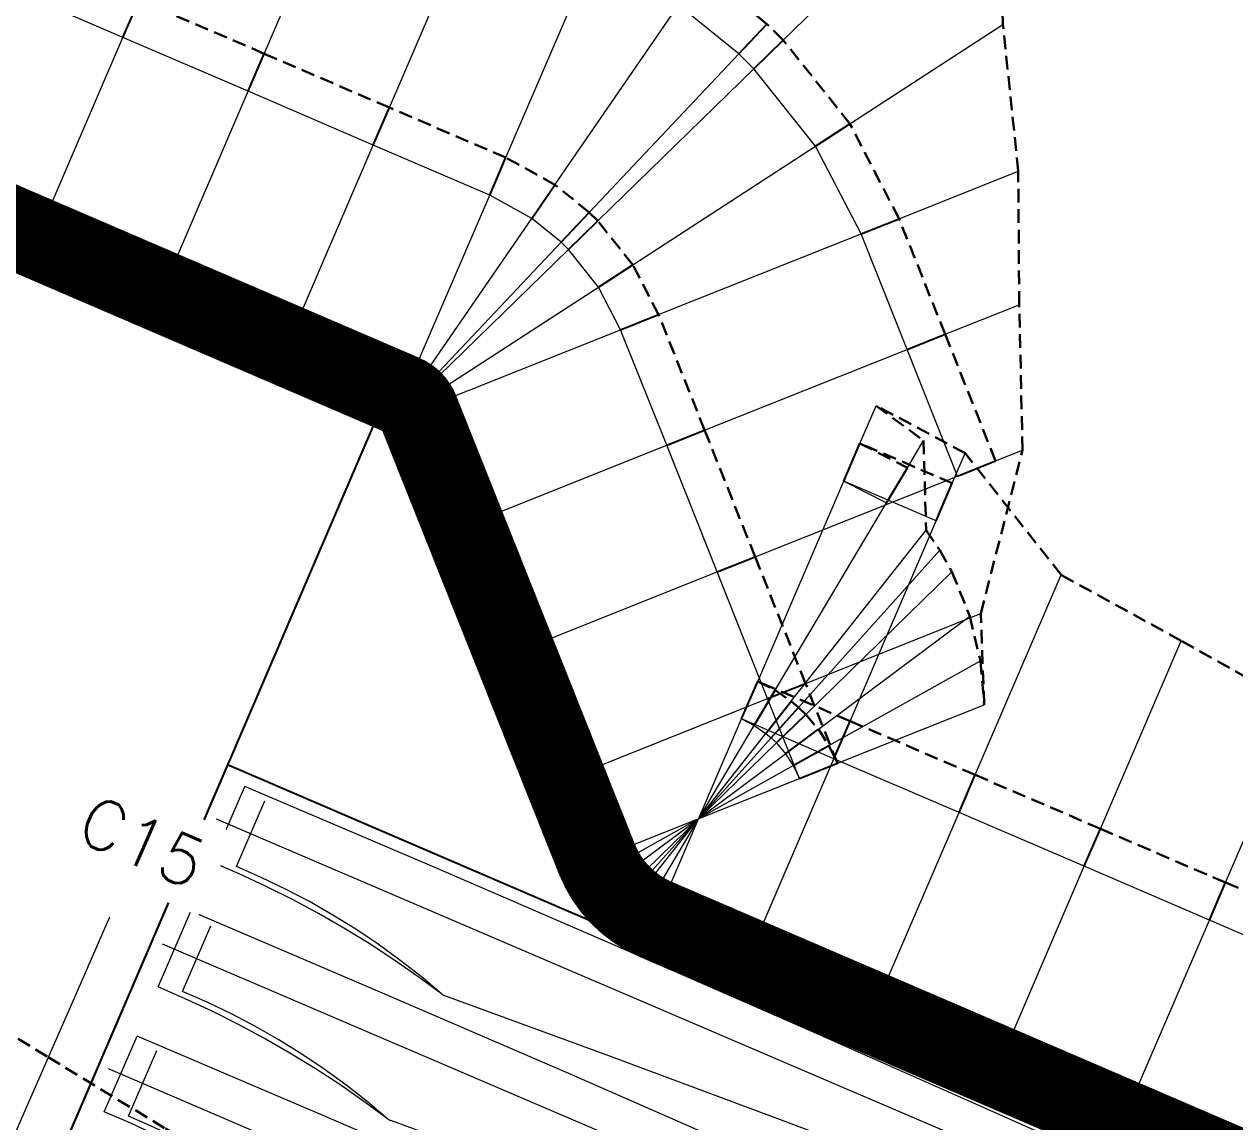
# Model space of a CAD drawing. Header units: metres. Extents: x 544752 to 548977, y 1840603 to 1844608.
# Drawn here: x 546599.07 to 546643.49, y 1843014.11 to 1843054.37 of the extents above; entities that cross this region are included whole.
import ezdxf

# ---------------------------------------------------------------- set-up
doc = ezdxf.new("R2010")
doc.units = ezdxf.units.M
doc.header["$MEASUREMENT"] = 0
for name, pattern in [('ACAD_ISO02W100', [15, 12, -3]), ('Anordnung Grundriss$0$GESTRICHELT', [0.75, 0.5, -0.25]), ('HIDDEN', [0.375, 0.25, -0.125])]:
    doc.linetypes.add(name, pattern=pattern)
doc.layers.add('C-ROAD', color=7, linetype='Continuous')
for name, color, linetype, lineweight in [('C-ROAD-CORR', 5, 'Continuous', 0), ('C-ROAD-LINK', 150, 'Continuous', 0), ('C-ROAD-SAMP', 150, 'HIDDEN', 0), ('C-ROAD-SAMP-TEXT', 11, 'Continuous', 0), ('C-ROAD-STAN', 11, 'Continuous', 0), ('C-TOPO-FEAT', 94, 'Continuous', 5), ('Line5', 5, 'Continuous', 13), ('Line7', 7, 'Continuous', 20), ('Đường', 5, 'ACAD_ISO02W100', 5)]:
    doc.layers.add(name, color=color, linetype=linetype, lineweight=lineweight)

# ---------------------------------------------------------------- blocks, each defined once
blk = doc.blocks.new('TB')
at = {"layer": 'Defpoints', "color": 5, "linetype": 'Anordnung Grundriss$0$GESTRICHELT', "lineweight": 5, "ltscale": 0.2}
blk.add_circle((-0.405, 0), 105.728, dxfattribs=at)
blk = doc.blocks.new('FREFEWRFERWF')
at = {"layer": 'Line5', "color": 5}
for p, q in [((-1.669, -0.553), (-3.35, 70.468)), ((-12.755, -0.815), (-14.436, 70.206)), ((-7.212, -0.684), (-8.893, 70.337)), ((-14.245, 0.572), (-11.332, 0.641)), ((-8.702, 0.703), (-5.789, 0.772)), ((-3.159, 0.835), (-0.246, 0.904)), ((-3.362, -0.079), (0, 0)), ((-14.448, -0.342), (-11.086, -0.262)), ((-8.905, -0.211), (-5.543, -0.131))]:
    blk.add_line(p, q, dxfattribs=at)
at = {"layer": 'Line5', "color": 5, "flags": 128}
for points in [[(-13.976, 69.593), (-13.511, 61.838), (-13.083, 54.081), (-12.69, 46.322), (-12.333, 38.561), (-12.012, 30.799), (-11.726, 23.035), (-11.477, 15.27), (-11.264, 7.505), (-11.086, -0.262)], [(-8.433, 69.724), (-7.968, 61.969), (-7.54, 54.212), (-7.147, 46.453), (-6.79, 38.692), (-6.469, 30.93), (-6.183, 23.167), (-5.934, 15.402), (-5.721, 7.636), (-5.543, -0.131)], [(-2.89, 69.855), (-2.425, 62.1), (-1.997, 54.343), (-1.604, 46.584), (-1.247, 38.824), (-0.926, 31.061), (-0.64, 23.298), (-0.391, 15.533), (-0.178, 7.767), (0, 0)], [(-9.331, 69.178), (-9.359, 62.583), (-9.409, 55.987), (-9.484, 49.392), (-9.581, 42.796), (-9.702, 36.202), (-9.846, 29.607), (-10.013, 23.014), (-10.203, 16.421), (-10.417, 9.828)], [(-3.788, 69.309), (-3.816, 62.714), (-3.866, 56.118), (-3.941, 49.523), (-4.038, 42.928), (-4.159, 36.333), (-4.303, 29.739), (-4.47, 23.145), (-4.66, 16.552), (-4.874, 9.96)], [(-10.399, 9.686), (-10.403, 9.701), (-10.407, 9.717), (-10.41, 9.732), (-10.413, 9.748), (-10.415, 9.764), (-10.416, 9.78), (-10.417, 9.796), (-10.417, 9.812), (-10.417, 9.828)], [(-10.399, 9.686), (-10.058, 8.724), (-9.754, 7.749), (-9.488, 6.764), (-9.26, 5.769), (-9.07, 4.766), (-8.919, 3.756), (-8.807, 2.742), (-8.735, 1.724), (-8.702, 0.703)], [(-10.399, 9.686), (-10.101, 8.611), (-9.835, 7.527), (-9.602, 6.437), (-9.402, 5.339), (-9.236, 4.236), (-9.103, 3.129), (-9.003, 2.018), (-8.937, 0.904), (-8.905, -0.211)], [(-4.856, 9.817), (-4.86, 9.832), (-4.864, 9.848), (-4.867, 9.864), (-4.87, 9.879), (-4.872, 9.895), (-4.873, 9.911), (-4.874, 9.927), (-4.874, 9.944), (-4.874, 9.96)], [(-4.856, 9.817), (-4.515, 8.855), (-4.211, 7.88), (-3.945, 6.895), (-3.716, 5.9), (-3.527, 4.897), (-3.376, 3.888), (-3.264, 2.873), (-3.192, 1.855), (-3.159, 0.835)], [(-4.856, 9.817), (-4.558, 8.742), (-4.292, 7.659), (-4.059, 6.568), (-3.859, 5.47), (-3.693, 4.367), (-3.56, 3.26), (-3.46, 2.149), (-3.394, 1.036), (-3.362, -0.079)], [(-15.942, 9.554), (-15.601, 8.592), (-15.297, 7.618), (-15.031, 6.633), (-14.803, 5.638), (-14.613, 4.635), (-14.462, 3.625), (-14.351, 2.611), (-14.278, 1.592), (-14.245, 0.572)], [(-15.942, 9.554), (-15.644, 8.48), (-15.378, 7.396), (-15.145, 6.305), (-14.945, 5.208), (-14.779, 4.105), (-14.646, 2.998), (-14.546, 1.887), (-14.48, 0.773), (-14.448, -0.342)]]:
    blk.add_lwpolyline(points, dxfattribs=at)
at = {"layer": 'Line7', "color": 7}
for p, q in [((-10.414, 9.756), (-10.414, 9.756)), ((-10.414, 9.756), (-10.414, 9.756)), ((-10.414, 9.756), (-10.414, 9.756)), ((-5.78, 9.866), (-5.78, 9.866)), ((-5.779, 9.866), (-5.78, 9.866)), ((-5.78, 9.866), (-5.779, 9.866)), ((-4.871, 9.887), (-4.871, 9.887)), ((-4.871, 9.887), (-4.871, 9.887)), ((-4.871, 9.887), (-4.871, 9.887)), ((-0.236, 9.997), (-0.236, 9.997)), ((-0.236, 9.997), (-0.236, 9.997)), ((-0.236, 9.997), (-0.236, 9.997))]:
    blk.add_line(p, q, dxfattribs=at)
blk = doc.blocks.new('RFEWF34RF')
blk.add_lwpolyline([(467558.374, 1441381.465), (467628.374, 1441381.465), (467628.374, 1441366.465), (467558.374, 1441366.465)], close=True)
at = {"xscale": 0.9, "yscale": 0.9714285714285716, "zscale": 0.9714285714285716, "rotation": 268.6444939923905}
blk.add_blockref('FREFEWRFERWF', (467559.272, 1441366.935), dxfattribs=at)
blk = doc.blocks.new('VƯERFEWRFER')
blk.add_lwpolyline([(467558.374, 1441403.465), (467513.374, 1441403.465), (467513.374, 1441358.465), (467558.374, 1441358.465)], close=True)
blk = doc.blocks.new('fcwdăed')
at = {"xscale": -1, "rotation": 19.89216182940478}
for name, p in [('VƯERFEWRFER', (1396369.402, 242205.744, -3.316)), ('RFEWF34RF', (1396367.36, 242211.386, -3.316))]:
    blk.add_blockref(name, p, dxfattribs=at)
blk = doc.blocks.new('STA')
blk.add_circle((0, 0), 0.036)
blk = doc.blocks.new('PI')
h = blk.add_hatch(color=256)
h.dxf.hatch_style = 1
h.paths.add_polyline_path([(0.01097, 0, 1), (-0.01097, 0, 1)])
at = {"xscale": 0.3048, "yscale": 0.3048, "zscale": 0.3048}
blk.add_blockref('STA', (0, 0), dxfattribs=at)

msp = doc.modelspace()

# ---------------------------------------------------------------- linework, layer by layer
at = {"layer": 'C-ROAD', "color": 3, "linetype": 'Continuous', "lineweight": 13}
for p, q in [((546613.368, 1843040.584), (546612.987, 1843040.748)), ((546613.521, 1843040.2), (546613.368, 1843040.584)), ((546620.7, 1843022.194), (546620.083, 1843023.741)), ((546622.231, 1843021.536), (546620.7, 1843022.194))]:
    msp.add_line(p, q, dxfattribs=at)
at = {"layer": 'C-ROAD', "color": 1, "linetype": 'ACAD_ISO02W100', "lineweight": 60, "ltscale": 0.1, "const_width": 3, "flags": 128}
for points in [[(546612.987, 1843040.748), (546592.303, 1843049.641)], [(546620.083, 1843023.741), (546613.521, 1843040.2)], [(546671.228, 1843000.47), (546622.231, 1843021.536)]]:
    msp.add_lwpolyline(points, dxfattribs=at)
at = {"layer": 'C-ROAD', "color": 1, "linetype": 'ACAD_ISO02W100', "lineweight": -3, "ltscale": 0.1, "const_width": 3, "flags": 128}
for points in [[(546613.521, 1843040.2, 0.198912), (546612.987, 1843040.748)], [(546622.231, 1843021.536, -0.19891), (546620.083, 1843023.741)]]:
    msp.add_lwpolyline(points, format="xyb", dxfattribs=at)
at = {"layer": 'C-ROAD-CORR', "color": 160, "linetype": 'Continuous'}
for p, q in [((546607.875, 1843053.287, 571.048), (546611.034, 1843060.636, 579.048)), ((546607.875, 1843053.287, 571.048), (546611.034, 1843060.636, 579.048)), ((546607.875, 1843053.287, 571.048), (546611.034, 1843060.636, 579.048)), ((546626.922, 1843053.782, 578.827), (546632.653, 1843059.363, 586.827)), ((546626.922, 1843053.782, 578.827), (546632.653, 1843059.363, 586.827)), ((546626.922, 1843053.782, 578.827), (546632.653, 1843059.363, 586.827)), ((546612.468, 1843051.312, 570.923), (546615.628, 1843058.661, 578.923)), ((546612.468, 1843051.312, 570.923), (546615.628, 1843058.661, 578.923)), ((546612.468, 1843051.312, 570.923), (546615.628, 1843058.661, 578.923)), ((546616.739, 1843049.476, 570.807), (546619.899, 1843056.825, 578.807)), ((546616.739, 1843049.476, 570.807), (546619.899, 1843056.825, 578.807)), ((546616.739, 1843049.476, 570.807), (546619.899, 1843056.825, 578.807)), ((546602.689, 1843053.883, 571.143), (546603.281, 1843055.262, 571.173)), ((546602.689, 1843053.883, 571.143), (546603.281, 1843055.262, 571.173)), ((546618.542, 1843048.481, 570.802), (546623.075, 1843055.073, 578.802)), ((546618.542, 1843048.481, 570.802), (546623.075, 1843055.073, 578.802)), ((546618.542, 1843048.481, 570.802), (546623.075, 1843055.073, 578.802)), ((546625.294, 1843053.28, 578.798), (546626.324, 1843054.37, 578.828)), ((546625.294, 1843053.28, 578.798), (546626.324, 1843054.37, 578.828)), ((546629.368, 1843050.718, 578.823), (546634.984, 1843054.363, 585.518)), ((546629.368, 1843050.718, 578.823), (546634.984, 1843054.363, 585.518)), ((546629.368, 1843050.718, 578.823), (546634.984, 1843054.363, 585.518)), ((546629.368, 1843050.718, 578.823), (546634.984, 1843054.363, 585.518)), ((546599.529, 1843046.534, 563.143), (546602.689, 1843053.883, 571.143)), ((546599.529, 1843046.534, 563.143), (546602.689, 1843053.883, 571.143)), ((546599.529, 1843046.534, 563.143), (546602.689, 1843053.883, 571.143)), ((546625.847, 1843052.735, 578.797), (546626.922, 1843053.782, 578.827)), ((546625.847, 1843052.735, 578.797), (546626.922, 1843053.782, 578.827)), ((546607.282, 1843051.909, 571.018), (546607.875, 1843053.287, 571.048)), ((546607.282, 1843051.909, 571.018), (546607.875, 1843053.287, 571.048)), ((546619.801, 1843047.463, 570.798), (546625.294, 1843053.28, 578.798)), ((546619.801, 1843047.463, 570.798), (546625.294, 1843053.28, 578.798)), ((546619.801, 1843047.463, 570.798), (546625.294, 1843053.28, 578.798)), ((546620.115, 1843047.154, 570.797), (546625.847, 1843052.735, 578.797)), ((546620.115, 1843047.154, 570.797), (546625.847, 1843052.735, 578.797)), ((546620.115, 1843047.154, 570.797), (546625.847, 1843052.735, 578.797)), ((546604.123, 1843044.559, 563.018), (546607.282, 1843051.909, 571.018)), ((546604.123, 1843044.559, 563.018), (546607.282, 1843051.909, 571.018)), ((546604.123, 1843044.559, 563.018), (546607.282, 1843051.909, 571.018)), ((546611.876, 1843049.934, 570.893), (546612.468, 1843051.312, 570.923)), ((546611.876, 1843049.934, 570.893), (546612.468, 1843051.312, 570.923)), ((546628.11, 1843049.901, 578.793), (546629.368, 1843050.718, 578.823)), ((546628.11, 1843049.901, 578.793), (546629.368, 1843050.718, 578.823)), ((546608.716, 1843042.584, 562.893), (546611.876, 1843049.934, 570.893)), ((546608.716, 1843042.584, 562.893), (546611.876, 1843049.934, 570.893)), ((546608.716, 1843042.584, 562.893), (546611.876, 1843049.934, 570.893)), ((546621.4, 1843045.546, 570.793), (546628.11, 1843049.901, 578.793)), ((546621.4, 1843045.546, 570.793), (546628.11, 1843049.901, 578.793)), ((546621.4, 1843045.546, 570.793), (546628.11, 1843049.901, 578.793)), ((546616.147, 1843048.098, 570.777), (546616.739, 1843049.476, 570.807)), ((546616.147, 1843048.098, 570.777), (546616.739, 1843049.476, 570.807)), ((546631.17, 1843047.236, 578.819), (546635.545, 1843048.98, 583.529)), ((546631.17, 1843047.236, 578.819), (546635.545, 1843048.98, 583.529)), ((546631.17, 1843047.236, 578.819), (546635.545, 1843048.98, 583.529)), ((546631.17, 1843047.236, 578.819), (546635.545, 1843048.98, 583.529)), ((546617.692, 1843047.245, 570.772), (546618.542, 1843048.481, 570.802)), ((546617.692, 1843047.245, 570.772), (546618.542, 1843048.481, 570.802)), ((546612.987, 1843040.748, 562.777), (546616.147, 1843048.098, 570.777)), ((546612.987, 1843040.748, 562.777), (546616.147, 1843048.098, 570.777)), ((546612.987, 1843040.748, 562.777), (546616.147, 1843048.098, 570.777)), ((546613.159, 1843040.653, 562.772), (546617.692, 1843047.245, 570.772)), ((546613.159, 1843040.653, 562.772), (546617.692, 1843047.245, 570.772)), ((546613.159, 1843040.653, 562.772), (546617.692, 1843047.245, 570.772)), ((546618.772, 1843046.373, 570.768), (546619.801, 1843047.463, 570.798)), ((546618.772, 1843046.373, 570.768), (546619.801, 1843047.463, 570.798)), ((546619.041, 1843046.108, 570.767), (546620.115, 1843047.154, 570.797)), ((546619.041, 1843046.108, 570.767), (546620.115, 1843047.154, 570.797)), ((546629.777, 1843046.68, 578.789), (546631.17, 1843047.236, 578.819)), ((546629.777, 1843046.68, 578.789), (546631.17, 1843047.236, 578.819)), ((546622.346, 1843043.718, 570.789), (546629.777, 1843046.68, 578.789)), ((546622.346, 1843043.718, 570.789), (546629.777, 1843046.68, 578.789)), ((546622.346, 1843043.718, 570.789), (546629.777, 1843046.68, 578.789)), ((546613.279, 1843040.556, 562.768), (546618.772, 1843046.373, 570.768)), ((546613.279, 1843040.556, 562.768), (546618.772, 1843046.373, 570.768)), ((546613.279, 1843040.556, 562.768), (546618.772, 1843046.373, 570.768)), ((546613.309, 1843040.527, 562.767), (546619.041, 1843046.108, 570.767)), ((546613.309, 1843040.527, 562.767), (546619.041, 1843046.108, 570.767)), ((546613.309, 1843040.527, 562.767), (546619.041, 1843046.108, 570.767)), ((546620.142, 1843044.729, 570.763), (546621.4, 1843045.546, 570.793)), ((546620.142, 1843044.729, 570.763), (546621.4, 1843045.546, 570.793)), ((546613.431, 1843040.374, 562.763), (546620.142, 1843044.729, 570.763)), ((546613.431, 1843040.374, 562.763), (546620.142, 1843044.729, 570.763)), ((546613.431, 1843040.374, 562.763), (546620.142, 1843044.729, 570.763)), ((546632.861, 1843042.995, 578.739), (546635.581, 1843044.08, 581.667)), ((546632.861, 1843042.995, 578.739), (546635.581, 1843044.08, 581.667)), ((546632.861, 1843042.995, 578.739), (546635.581, 1843044.08, 581.667)), ((546632.861, 1843042.995, 578.739), (546635.581, 1843044.08, 581.667)), ((546620.952, 1843043.162, 570.759), (546622.346, 1843043.718, 570.789)), ((546620.952, 1843043.162, 570.759), (546622.346, 1843043.718, 570.789)), ((546613.521, 1843040.2, 562.759), (546620.952, 1843043.162, 570.759)), ((546613.521, 1843040.2, 562.759), (546620.952, 1843043.162, 570.759)), ((546613.521, 1843040.2, 562.759), (546620.952, 1843043.162, 570.759)), ((546631.468, 1843042.44, 578.709), (546632.861, 1843042.995, 578.739)), ((546631.468, 1843042.44, 578.709), (546632.861, 1843042.995, 578.739)), ((546624.036, 1843039.477, 570.709), (546631.468, 1843042.44, 578.709)), ((546624.036, 1843039.477, 570.709), (546631.468, 1843042.44, 578.709)), ((546624.036, 1843039.477, 570.709), (546631.468, 1843042.44, 578.709)), ((546629.735, 1843038.991, 578.435), (546630.331, 1843040.376, 579.943)), ((546629.735, 1843038.991, 578.435), (546630.331, 1843040.376, 579.943)), ((546629.735, 1843038.991, 578.435), (546630.331, 1843040.376, 579.943)), ((546629.735, 1843038.991, 578.435), (546630.331, 1843040.376, 579.943)), ((546622.643, 1843038.922, 570.679), (546624.036, 1843039.477, 570.709)), ((546622.643, 1843038.922, 570.679), (546624.036, 1843039.477, 570.709)), ((546631.48, 1843038.101, 578.448), (546632.072, 1843039.094, 579.604)), ((546631.48, 1843038.101, 578.448), (546632.072, 1843039.094, 579.604)), ((546631.48, 1843038.101, 578.448), (546632.072, 1843039.094, 579.604)), ((546631.48, 1843038.101, 578.448), (546632.072, 1843039.094, 579.604)), ((546615.212, 1843035.959, 562.679), (546622.643, 1843038.922, 570.679)), ((546615.212, 1843035.959, 562.679), (546622.643, 1843038.922, 570.679)), ((546615.212, 1843035.959, 562.679), (546622.643, 1843038.922, 570.679)), ((546629.143, 1843037.613, 578.405), (546629.735, 1843038.991, 578.435)), ((546629.143, 1843037.613, 578.405), (546629.735, 1843038.991, 578.435)), ((546633.123, 1843037.534, 578.343), (546633.597, 1843038.636, 579.542)), ((546633.123, 1843037.534, 578.343), (546633.597, 1843038.636, 579.542)), ((546633.123, 1843037.534, 578.343), (546633.597, 1843038.636, 579.542)), ((546633.123, 1843037.534, 578.343), (546633.597, 1843038.636, 579.542)), ((546634.713, 1843038.351, 578.65), (546635.705, 1843038.746, 579.719)), ((546634.713, 1843038.351, 578.65), (546635.705, 1843038.746, 579.719)), ((546634.713, 1843038.351, 578.65), (546635.705, 1843038.746, 579.719)), ((546634.713, 1843038.351, 578.65), (546635.705, 1843038.746, 579.719)), ((546633.319, 1843037.795, 578.62), (546634.713, 1843038.351, 578.65)), ((546633.319, 1843037.795, 578.62), (546634.713, 1843038.351, 578.65)), ((546625.888, 1843034.833, 570.62), (546633.319, 1843037.795, 578.62)), ((546625.888, 1843034.833, 570.62), (546633.319, 1843037.795, 578.62)), ((546625.888, 1843034.833, 570.62), (546633.319, 1843037.795, 578.62)), ((546630.713, 1843036.812, 578.418), (546631.48, 1843038.101, 578.448)), ((546630.713, 1843036.812, 578.418), (546631.48, 1843038.101, 578.448)), ((546625.983, 1843030.263, 570.405), (546629.143, 1843037.613, 578.405)), ((546625.983, 1843030.263, 570.405), (546629.143, 1843037.613, 578.405)), ((546625.983, 1843030.263, 570.405), (546629.143, 1843037.613, 578.405)), ((546632.531, 1843036.156, 578.313), (546633.123, 1843037.534, 578.343)), ((546632.531, 1843036.156, 578.313), (546633.123, 1843037.534, 578.343)), ((546626.621, 1843029.938, 570.418), (546630.713, 1843036.812, 578.418)), ((546626.621, 1843029.938, 570.418), (546630.713, 1843036.812, 578.418)), ((546626.621, 1843029.938, 570.418), (546630.713, 1843036.812, 578.418)), ((546629.371, 1843028.806, 570.313), (546632.531, 1843036.156, 578.313)), ((546629.371, 1843028.806, 570.313), (546632.531, 1843036.156, 578.313)), ((546629.371, 1843028.806, 570.313), (546632.531, 1843036.156, 578.313)), ((546627.211, 1843029.532, 570.431), (546632.164, 1843035.811, 578.428)), ((546627.211, 1843029.532, 570.431), (546632.164, 1843035.811, 578.428)), ((546627.211, 1843029.532, 570.431), (546632.164, 1843035.811, 578.428)), ((546627.211, 1843029.532, 570.431), (546632.164, 1843035.811, 578.428)), ((546627.481, 1843029.305, 570.437), (546632.667, 1843035.074, 578.194)), ((546627.481, 1843029.305, 570.437), (546632.667, 1843035.074, 578.194)), ((546627.481, 1843029.305, 570.437), (546632.667, 1843035.074, 578.194)), ((546627.481, 1843029.305, 570.437), (546632.667, 1843035.074, 578.194)), ((546624.495, 1843034.277, 570.59), (546625.888, 1843034.833, 570.62)), ((546624.495, 1843034.277, 570.59), (546625.888, 1843034.833, 570.62)), ((546617.064, 1843031.314, 562.59), (546624.495, 1843034.277, 570.59)), ((546617.064, 1843031.314, 562.59), (546624.495, 1843034.277, 570.59)), ((546617.064, 1843031.314, 562.59), (546624.495, 1843034.277, 570.59)), ((546627.744, 1843029.052, 570.443), (546633.112, 1843034.279, 577.936)), ((546627.744, 1843029.052, 570.443), (546633.112, 1843034.279, 577.936)), ((546627.744, 1843029.052, 570.443), (546633.112, 1843034.279, 577.936)), ((546627.744, 1843029.052, 570.443), (546633.112, 1843034.279, 577.936)), ((546633.964, 1843026.832, 570.188), (546637.118, 1843034.167, 578.172)), ((546633.964, 1843026.832, 570.188), (546637.118, 1843034.167, 578.172)), ((546633.964, 1843026.832, 570.188), (546637.118, 1843034.167, 578.172)), ((546633.964, 1843026.832, 570.188), (546637.118, 1843034.167, 578.172)), ((546627.74, 1843030.188, 570.532), (546634.169, 1843032.751, 577.453)), ((546627.74, 1843030.188, 570.532), (546634.169, 1843032.751, 577.453)), ((546627.74, 1843030.188, 570.532), (546634.169, 1843032.751, 577.453)), ((546627.74, 1843030.188, 570.532), (546634.169, 1843032.751, 577.453)), ((546628.209, 1843028.507, 570.455), (546633.767, 1843032.655, 577.39)), ((546628.209, 1843028.507, 570.455), (546633.767, 1843032.655, 577.39)), ((546628.209, 1843028.507, 570.455), (546633.767, 1843032.655, 577.39)), ((546628.209, 1843028.507, 570.455), (546633.767, 1843032.655, 577.39)), ((546638.558, 1843024.857, 570.063), (546641.524, 1843031.756, 577.573)), ((546638.558, 1843024.857, 570.063), (546641.524, 1843031.756, 577.573)), ((546638.558, 1843024.857, 570.063), (546641.524, 1843031.756, 577.573)), ((546638.558, 1843024.857, 570.063), (546641.524, 1843031.756, 577.573)), ((546628.599, 1843027.906, 570.466), (546634.156, 1843031.017, 576.834)), ((546628.599, 1843027.906, 570.466), (546634.156, 1843031.017, 576.834)), ((546628.599, 1843027.906, 570.466), (546634.156, 1843031.017, 576.834)), ((546628.599, 1843027.906, 570.466), (546634.156, 1843031.017, 576.834)), ((546625.39, 1843028.885, 570.375), (546625.983, 1843030.263, 570.405)), ((546625.39, 1843028.885, 570.375), (546625.983, 1843030.263, 570.405)), ((546626.346, 1843029.633, 570.502), (546627.74, 1843030.188, 570.532)), ((546626.346, 1843029.633, 570.502), (546627.74, 1843030.188, 570.532)), ((546625.854, 1843028.649, 570.388), (546626.621, 1843029.938, 570.418)), ((546625.854, 1843028.649, 570.388), (546626.621, 1843029.938, 570.418)), ((546618.915, 1843026.67, 562.502), (546626.346, 1843029.633, 570.502)), ((546618.915, 1843026.67, 562.502), (546626.346, 1843029.633, 570.502)), ((546618.915, 1843026.67, 562.502), (546626.346, 1843029.633, 570.502)), ((546626.283, 1843028.354, 570.401), (546627.211, 1843029.532, 570.431)), ((546626.283, 1843028.354, 570.401), (546627.211, 1843029.532, 570.431)), ((546626.478, 1843028.189, 570.407), (546627.481, 1843029.305, 570.437)), ((546626.478, 1843028.189, 570.407), (546627.481, 1843029.305, 570.437)), ((546628.907, 1843027.26, 570.476), (546634.296, 1843029.408, 576.277)), ((546628.907, 1843027.26, 570.476), (546634.296, 1843029.408, 576.277)), ((546628.907, 1843027.26, 570.476), (546634.296, 1843029.408, 576.277)), ((546628.907, 1843027.26, 570.476), (546634.296, 1843029.408, 576.277)), ((546643.151, 1843022.882, 569.938), (546645.908, 1843029.295, 576.918)), ((546643.151, 1843022.882, 569.938), (546645.908, 1843029.295, 576.918)), ((546643.151, 1843022.882, 569.938), (546645.908, 1843029.295, 576.918)), ((546643.151, 1843022.882, 569.938), (546645.908, 1843029.295, 576.918)), ((546622.231, 1843021.536, 562.375), (546625.39, 1843028.885, 570.375)), ((546622.231, 1843021.536, 562.375), (546625.39, 1843028.885, 570.375)), ((546622.231, 1843021.536, 562.375), (546625.39, 1843028.885, 570.375)), ((546626.669, 1843028.006, 570.413), (546627.744, 1843029.052, 570.443)), ((546626.669, 1843028.006, 570.413), (546627.744, 1843029.052, 570.443)), ((546628.779, 1843027.428, 570.283), (546629.371, 1843028.806, 570.313)), ((546628.779, 1843027.428, 570.283), (546629.371, 1843028.806, 570.313)), ((546621.762, 1843021.775, 562.388), (546625.854, 1843028.649, 570.388)), ((546621.762, 1843021.775, 562.388), (546625.854, 1843028.649, 570.388)), ((546621.762, 1843021.775, 562.388), (546625.854, 1843028.649, 570.388)), ((546627.007, 1843027.61, 570.425), (546628.209, 1843028.507, 570.455)), ((546627.007, 1843027.61, 570.425), (546628.209, 1843028.507, 570.455)), ((546620.937, 1843022.425, 562.413), (546626.669, 1843028.006, 570.413)), ((546620.937, 1843022.425, 562.413), (546626.669, 1843028.006, 570.413)), ((546620.937, 1843022.425, 562.413), (546626.669, 1843028.006, 570.413)), ((546621.13, 1843022.239, 562.407), (546626.478, 1843028.189, 570.407)), ((546621.13, 1843022.239, 562.407), (546626.478, 1843028.189, 570.407)), ((546621.13, 1843022.239, 562.407), (546626.478, 1843028.189, 570.407)), ((546621.328, 1843022.073, 562.401), (546626.283, 1843028.354, 570.401)), ((546621.328, 1843022.073, 562.401), (546626.283, 1843028.354, 570.401)), ((546621.328, 1843022.073, 562.401), (546626.283, 1843028.354, 570.401)), ((546620.596, 1843022.825, 562.425), (546627.007, 1843027.61, 570.425)), ((546620.596, 1843022.825, 562.425), (546627.007, 1843027.61, 570.425)), ((546620.596, 1843022.825, 562.425), (546627.007, 1843027.61, 570.425)), ((546627.29, 1843027.174, 570.436), (546628.599, 1843027.906, 570.466)), ((546627.29, 1843027.174, 570.436), (546628.599, 1843027.906, 570.466)), ((546620.309, 1843023.266, 562.436), (546627.29, 1843027.174, 570.436)), ((546620.309, 1843023.266, 562.436), (546627.29, 1843027.174, 570.436)), ((546620.309, 1843023.266, 562.436), (546627.29, 1843027.174, 570.436)), ((546625.619, 1843020.079, 562.283), (546628.779, 1843027.428, 570.283)), ((546625.619, 1843020.079, 562.283), (546628.779, 1843027.428, 570.283)), ((546625.619, 1843020.079, 562.283), (546628.779, 1843027.428, 570.283)), ((546627.514, 1843026.704, 570.446), (546628.907, 1843027.26, 570.476)), ((546627.514, 1843026.704, 570.446), (546628.907, 1843027.26, 570.476)), ((546620.083, 1843023.741, 562.446), (546627.514, 1843026.704, 570.446)), ((546620.083, 1843023.741, 562.446), (546627.514, 1843026.704, 570.446)), ((546620.083, 1843023.741, 562.446), (546627.514, 1843026.704, 570.446)), ((546633.372, 1843025.454, 570.158), (546633.964, 1843026.832, 570.188)), ((546633.372, 1843025.454, 570.158), (546633.964, 1843026.832, 570.188)), ((546630.212, 1843018.104, 562.158), (546633.372, 1843025.454, 570.158)), ((546630.212, 1843018.104, 562.158), (546633.372, 1843025.454, 570.158)), ((546630.212, 1843018.104, 562.158), (546633.372, 1843025.454, 570.158)), ((546637.965, 1843023.479, 570.033), (546638.558, 1843024.857, 570.063)), ((546637.965, 1843023.479, 570.033), (546638.558, 1843024.857, 570.063)), ((546634.806, 1843016.129, 562.033), (546637.965, 1843023.479, 570.033)), ((546634.806, 1843016.129, 562.033), (546637.965, 1843023.479, 570.033)), ((546634.806, 1843016.129, 562.033), (546637.965, 1843023.479, 570.033)), ((546642.559, 1843021.504, 569.908), (546643.151, 1843022.882, 569.938)), ((546642.559, 1843021.504, 569.908), (546643.151, 1843022.882, 569.938)), ((546639.399, 1843014.154, 561.908), (546642.559, 1843021.504, 569.908)), ((546639.399, 1843014.154, 561.908), (546642.559, 1843021.504, 569.908)), ((546639.399, 1843014.154, 561.908), (546642.559, 1843021.504, 569.908))]:
    msp.add_line(p, q, dxfattribs=at)
at = {"layer": 'C-ROAD-CORR', "color": 11, "linetype": 'Anordnung Grundriss$0$GESTRICHELT', "lineweight": 30}
for points in [[(546634.713, 1843038.351, 578.65), (546632.861, 1843042.995, 578.739), (546631.17, 1843047.236, 578.819), (546629.368, 1843050.718, 578.823), (546626.922, 1843053.782, 578.827), (546626.324, 1843054.37, 578.828), (546623.924, 1843056.309, 578.832), (546620.492, 1843058.203, 578.837), (546616.22, 1843060.04, 578.953), (546611.627, 1843062.014, 579.078), (546607.033, 1843063.989, 579.203), (546602.44, 1843065.964, 579.328), (546599.807, 1843067.096, 579.4)], [(546645.908, 1843029.295, 576.918), (546641.524, 1843031.756, 577.573), (546637.118, 1843034.167, 578.172), (546633.597, 1843038.636, 579.542), (546630.331, 1843040.376, 579.943), (546632.072, 1843039.094, 579.604), (546632.164, 1843035.811, 578.428), (546632.667, 1843035.074, 578.194), (546633.112, 1843034.279, 577.936), (546633.767, 1843032.655, 577.39), (546634.156, 1843031.017, 576.834), (546634.296, 1843029.408, 576.277), (546634.169, 1843032.751, 577.453), (546635.705, 1843038.746, 579.719), (546635.581, 1843044.08, 581.667), (546635.545, 1843048.98, 583.529), (546634.984, 1843054.363, 585.518), (546634.729, 1843061.384, 588.255)], [(546647.745, 1843020.907, 569.813), (546643.151, 1843022.882, 569.938), (546638.558, 1843024.857, 570.063), (546633.964, 1843026.832, 570.188), (546629.371, 1843028.806, 570.313), (546625.983, 1843030.263, 570.405), (546626.621, 1843029.938, 570.418), (546627.211, 1843029.532, 570.431), (546627.481, 1843029.305, 570.437), (546627.744, 1843029.052, 570.443), (546628.209, 1843028.507, 570.455), (546628.599, 1843027.906, 570.466), (546628.907, 1843027.26, 570.476), (546627.74, 1843030.188, 570.532), (546625.888, 1843034.833, 570.62), (546624.036, 1843039.477, 570.709), (546622.346, 1843043.718, 570.789), (546621.4, 1843045.546, 570.793), (546620.115, 1843047.154, 570.797), (546619.801, 1843047.463, 570.798), (546618.542, 1843048.481, 570.802), (546616.739, 1843049.476, 570.807), (546612.468, 1843051.312, 570.923), (546607.875, 1843053.287, 571.048), (546603.281, 1843055.262, 571.173)], [(546643.993, 1843012.179, 561.783), (546639.399, 1843014.154, 561.908), (546634.806, 1843016.129, 562.033), (546630.212, 1843018.104, 562.158), (546625.619, 1843020.079, 562.283), (546622.231, 1843021.536, 562.375), (546621.762, 1843021.775, 562.388), (546621.328, 1843022.073, 562.401), (546621.13, 1843022.239, 562.407), (546620.937, 1843022.425, 562.413), (546620.596, 1843022.825, 562.425), (546620.309, 1843023.266, 562.436), (546620.083, 1843023.741, 562.446), (546618.915, 1843026.67, 562.502), (546617.064, 1843031.314, 562.59), (546615.212, 1843035.959, 562.679), (546613.521, 1843040.2, 562.759), (546613.431, 1843040.374, 562.763), (546613.309, 1843040.527, 562.767), (546613.279, 1843040.556, 562.768), (546613.159, 1843040.653, 562.772), (546612.987, 1843040.748, 562.777), (546608.716, 1843042.584, 562.893), (546604.123, 1843044.559, 563.018), (546599.529, 1843046.534, 563.143), (546594.936, 1843048.509, 563.268)], [(546633.123, 1843037.534, 578.343), (546629.735, 1843038.991, 578.435), (546631.48, 1843038.101, 578.448)], [(546595.632, 1843019.095, 560.676), (546599.943, 1843016.479, 560.993), (546604.253, 1843013.856, 561.315), (546608.635, 1843011.4, 561.515), (546613.038, 1843008.991, 561.681), (546617.464, 1843006.632, 561.81), (546621.902, 1843004.304, 561.917), (546626.357, 1843002.014, 561.996), (546632.44, 1843003.431, 564.424), (546637.02, 1843001.426, 564.304), (546641.461, 1842999.104, 563.837), (546646.073, 1842997.171, 563.796)]]:
    msp.add_polyline3d(points, dxfattribs=at)
at = {"layer": 'C-ROAD-CORR', "color": 1, "linetype": 'Anordnung Grundriss$0$GESTRICHELT', "lineweight": 30}
for points in [[(546645.908, 1843029.295, 576.918), (546641.524, 1843031.756, 577.573), (546637.118, 1843034.167, 578.172), (546633.597, 1843038.636, 579.542), (546630.331, 1843040.376, 579.943), (546632.072, 1843039.094, 579.604), (546632.164, 1843035.811, 578.428), (546632.667, 1843035.074, 578.194), (546633.112, 1843034.279, 577.936), (546633.767, 1843032.655, 577.39), (546634.156, 1843031.017, 576.834), (546634.296, 1843029.408, 576.277), (546634.169, 1843032.751, 577.453), (546635.705, 1843038.746, 579.719), (546635.581, 1843044.08, 581.667), (546635.545, 1843048.98, 583.529), (546634.984, 1843054.363, 585.518), (546634.729, 1843061.384, 588.255)], [(546643.993, 1843012.179, 561.783), (546639.399, 1843014.154, 561.908), (546634.806, 1843016.129, 562.033), (546630.212, 1843018.104, 562.158), (546625.619, 1843020.079, 562.283), (546622.231, 1843021.536, 562.375), (546621.762, 1843021.775, 562.388), (546621.328, 1843022.073, 562.401), (546621.13, 1843022.239, 562.407), (546620.937, 1843022.425, 562.413), (546620.596, 1843022.825, 562.425), (546620.309, 1843023.266, 562.436), (546620.083, 1843023.741, 562.446), (546618.915, 1843026.67, 562.502), (546617.064, 1843031.314, 562.59), (546615.212, 1843035.959, 562.679), (546613.521, 1843040.2, 562.759), (546613.431, 1843040.374, 562.763), (546613.309, 1843040.527, 562.767), (546613.279, 1843040.556, 562.768), (546613.159, 1843040.653, 562.772), (546612.987, 1843040.748, 562.777), (546608.716, 1843042.584, 562.893), (546604.123, 1843044.559, 563.018), (546599.529, 1843046.534, 563.143), (546594.936, 1843048.509, 563.268)]]:
    msp.add_polyline3d(points, dxfattribs=at)
at = {"layer": 'C-ROAD-LINK', "color": 83, "linetype": 'Continuous', "lineweight": -3}
for p, q in [((546602.689, 1843053.883, 571.143), (546603.281, 1843055.262, 571.173)), ((546625.294, 1843053.28, 578.798), (546626.324, 1843054.37, 578.828)), ((546625.847, 1843052.735, 578.797), (546626.922, 1843053.782, 578.827)), ((546607.282, 1843051.909, 571.018), (546607.875, 1843053.287, 571.048)), ((546611.876, 1843049.934, 570.893), (546612.468, 1843051.312, 570.923)), ((546628.11, 1843049.901, 578.793), (546629.368, 1843050.718, 578.823)), ((546616.147, 1843048.098, 570.777), (546616.739, 1843049.476, 570.807)), ((546617.692, 1843047.245, 570.772), (546618.542, 1843048.481, 570.802)), ((546618.772, 1843046.373, 570.768), (546619.801, 1843047.463, 570.798)), ((546619.041, 1843046.108, 570.767), (546620.115, 1843047.154, 570.797)), ((546629.777, 1843046.68, 578.789), (546631.17, 1843047.236, 578.819)), ((546620.142, 1843044.729, 570.763), (546621.4, 1843045.546, 570.793)), ((546620.952, 1843043.162, 570.759), (546622.346, 1843043.718, 570.789)), ((546631.468, 1843042.44, 578.709), (546632.861, 1843042.995, 578.739)), ((546622.643, 1843038.922, 570.679), (546624.036, 1843039.477, 570.709)), ((546629.143, 1843037.613, 578.405), (546629.735, 1843038.991, 578.435)), ((546633.319, 1843037.795, 578.62), (546634.713, 1843038.351, 578.65)), ((546630.713, 1843036.812, 578.418), (546631.48, 1843038.101, 578.448)), ((546632.531, 1843036.156, 578.313), (546633.123, 1843037.534, 578.343)), ((546624.495, 1843034.277, 570.59), (546625.888, 1843034.833, 570.62)), ((546625.39, 1843028.885, 570.375), (546625.983, 1843030.263, 570.405)), ((546626.346, 1843029.633, 570.502), (546627.74, 1843030.188, 570.532)), ((546625.854, 1843028.649, 570.388), (546626.621, 1843029.938, 570.418)), ((546626.283, 1843028.354, 570.401), (546627.211, 1843029.532, 570.431)), ((546626.478, 1843028.189, 570.407), (546627.481, 1843029.305, 570.437)), ((546626.669, 1843028.006, 570.413), (546627.744, 1843029.052, 570.443)), ((546628.779, 1843027.428, 570.283), (546629.371, 1843028.806, 570.313)), ((546627.007, 1843027.61, 570.425), (546628.209, 1843028.507, 570.455)), ((546627.29, 1843027.174, 570.436), (546628.599, 1843027.906, 570.466)), ((546627.514, 1843026.704, 570.446), (546628.907, 1843027.26, 570.476)), ((546633.372, 1843025.454, 570.158), (546633.964, 1843026.832, 570.188)), ((546637.965, 1843023.479, 570.033), (546638.558, 1843024.857, 570.063)), ((546642.559, 1843021.504, 569.908), (546643.151, 1843022.882, 569.938))]:
    msp.add_line(p, q, dxfattribs=at)
at = {"layer": 'C-ROAD-SAMP', "color": 1, "linetype": 'Continuous', "lineweight": 13}
msp.add_lwpolyline([(546601.798, 1843020.704), (546597.779, 1843011.547), (546593.76, 1843002.39)], dxfattribs=at)
at = {"layer": 'C-TOPO-FEAT', "color": 94, "linetype": 'Continuous', "lineweight": 0, "ltscale": 2}
for points in [[(546633.319, 1843037.795, 578.62), (546631.468, 1843042.44, 578.709), (546629.777, 1843046.68, 578.789), (546628.11, 1843049.901, 578.793), (546625.847, 1843052.735, 578.797), (546625.294, 1843053.28, 578.798), (546623.075, 1843055.073, 578.802), (546619.899, 1843056.825, 578.807), (546615.628, 1843058.661, 578.923), (546611.034, 1843060.636, 579.048), (546606.441, 1843062.611, 579.173), (546601.847, 1843064.586, 579.298), (546599.215, 1843065.718, 579.37)], [(546647.152, 1843019.529, 569.783), (546642.559, 1843021.504, 569.908), (546637.965, 1843023.479, 570.033), (546633.372, 1843025.454, 570.158), (546628.779, 1843027.428, 570.283), (546625.39, 1843028.885, 570.375), (546625.854, 1843028.649, 570.388), (546626.283, 1843028.354, 570.401), (546626.478, 1843028.189, 570.407), (546626.669, 1843028.006, 570.413), (546627.007, 1843027.61, 570.425), (546627.29, 1843027.174, 570.436), (546627.514, 1843026.704, 570.446), (546626.346, 1843029.633, 570.502), (546624.495, 1843034.277, 570.59), (546622.643, 1843038.922, 570.679), (546620.952, 1843043.162, 570.759), (546620.142, 1843044.729, 570.763), (546619.041, 1843046.108, 570.767), (546618.772, 1843046.373, 570.768), (546617.692, 1843047.245, 570.772), (546616.147, 1843048.098, 570.777), (546611.876, 1843049.934, 570.893), (546607.282, 1843051.909, 571.018), (546602.689, 1843053.883, 571.143), (546598.095, 1843055.858, 571.268)], [(546632.531, 1843036.156, 578.313), (546629.143, 1843037.613, 578.405), (546630.713, 1843036.812, 578.418)]]:
    msp.add_polyline3d(points, dxfattribs=at)

# ---------------------------------------------------------------- block references
at = {"rotation": 136.8440965279733}
msp.add_blockref('fcwdăed', (1870662.973, 2573470.879, 1000046.316), dxfattribs=at)
at = {"layer": 'C-ROAD-STAN', "color": 3, "linetype": 'Continuous', "lineweight": -3, "xscale": 45.56286554269575, "yscale": 45.56286554269575, "zscale": 45.56286554269575, "rotation": 334.5}
for p in [(546613.368, 1843040.584), (546620.7, 1843022.194)]:
    msp.add_blockref('PI', p, dxfattribs=at)
at = {"layer": 'Đường', "rotation": 181.9299516079559}
msp.add_blockref('TB', (546576.135, 1843043.418, 44), dxfattribs=at)

# ---------------------------------------------------------------- next in the draw order: texts
at = {"layer": 'C-ROAD-SAMP-TEXT', "color": 1, "linetype": 'Continuous', "lineweight": 13, "insert": (546603.406, 1843024.367), "char_height": 1.8, "width": 4.41514, "attachment_point": 5, "rotation": 336.3025, "bg_fill": 3, "box_fill_scale": 1.416667, "bg_fill_color": 256, "bg_fill_true_color": 13158600, "bg_fill_transparency": 0}
msp.add_mtext('{\\Fsimplex.shx|c0;C15}', dxfattribs=at)

# ---------------------------------------------------------------- next in the draw order: linework, layer by layer
at = {"layer": 'C-ROAD-CORR', "color": 92, "linetype": 'Anordnung Grundriss$0$GESTRICHELT', "lineweight": 30}
msp.add_polyline3d([(546540.883, 1843056.087, 557.12), (546545.327, 1843053.773, 556.689), (546549.418, 1843050.652, 556.845), (546553.433, 1843047.36, 557.126), (546557.454, 1843044.08, 557.397), (546561.488, 1843040.829, 557.647), (546562.174, 1843040.276, 557.69), (546565.707, 1843038.001, 558.029), (546569.983, 1843035.304, 558.404), (546574.264, 1843032.617, 558.772), (546578.549, 1843029.938, 559.135), (546582.825, 1843027.24, 559.511), (546587.085, 1843024.506, 559.913), (546591.345, 1843021.769, 560.318), (546595.632, 1843019.095, 560.676), (546599.943, 1843016.479, 560.993), (546604.253, 1843013.856, 561.315), (546608.635, 1843011.4, 561.515), (546613.038, 1843008.991, 561.681), (546617.464, 1843006.632, 561.81), (546621.902, 1843004.304, 561.917), (546626.357, 1843002.014, 561.996)], dxfattribs=at)
at = {"layer": 'C-ROAD-SAMP-TEXT', "color": 4, "linetype": 'Continuous', "lineweight": 9}
msp.add_line((546602.2, 1843021.62), (546601.396, 1843019.788), dxfattribs=at)

doc.saveas('drawing.dxf')
